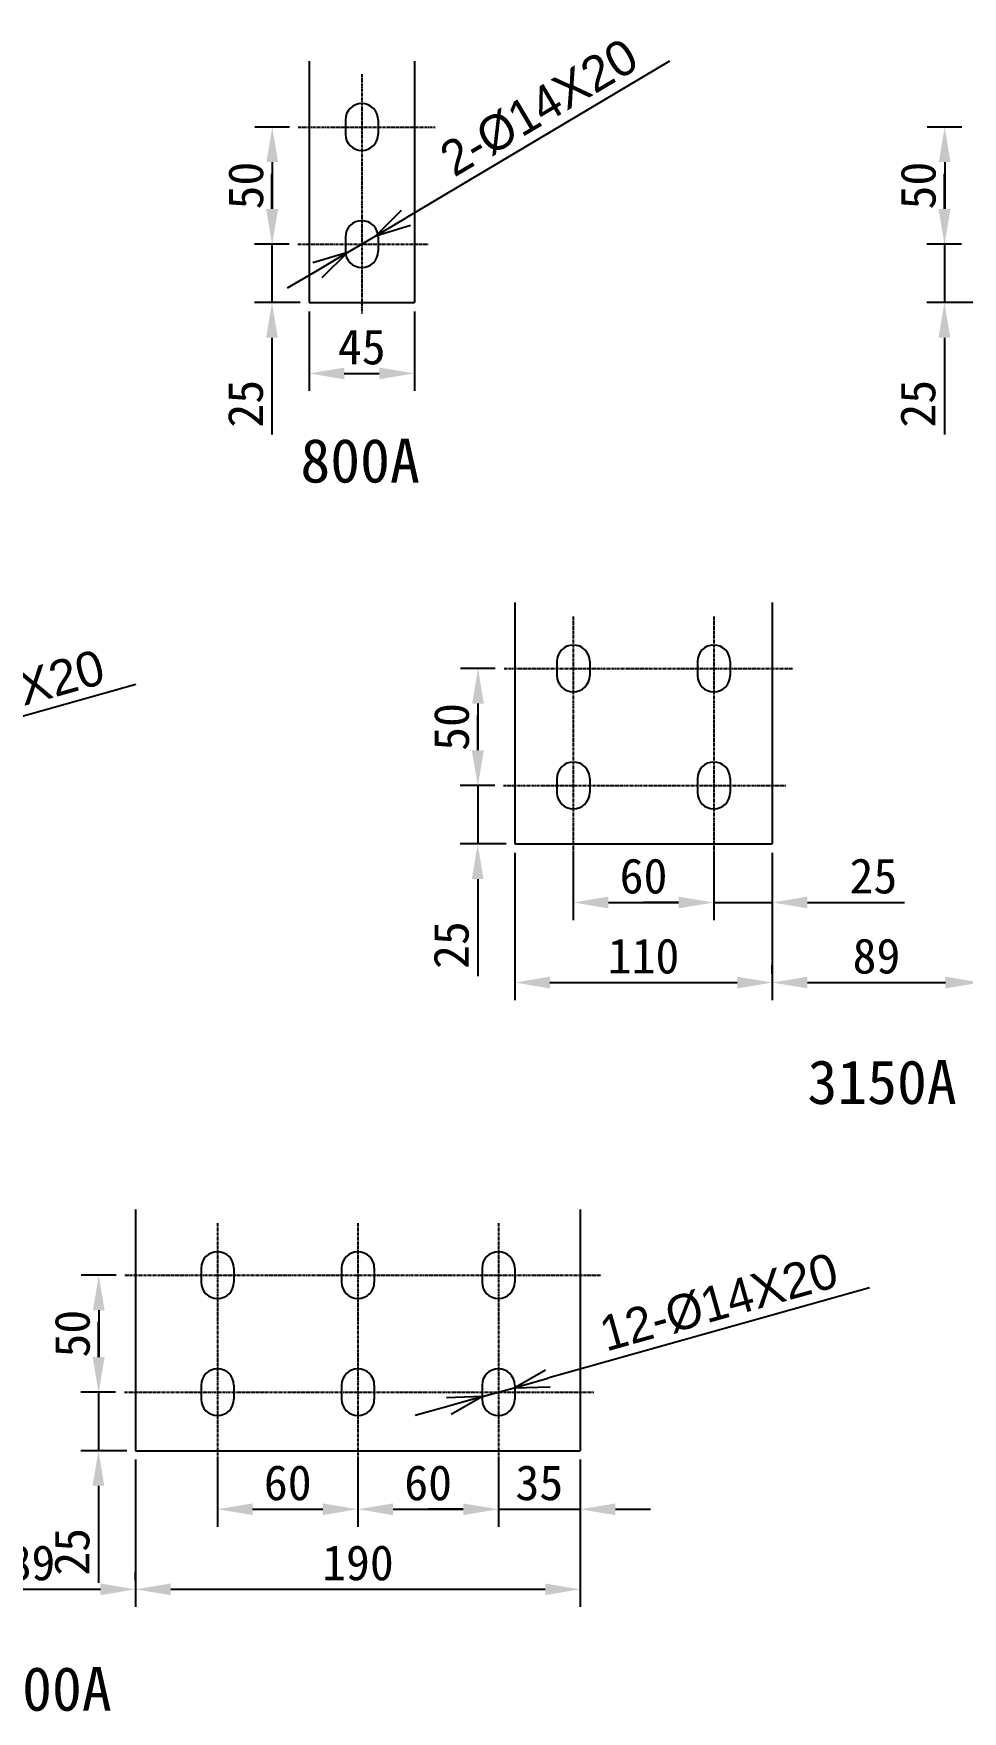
# Model space of a CAD drawing. Header units: millimetres. Extents: x 574498 to 1170950, y -60215 to -53982.
# Drawn here: x 578990 to 579387, y -58289 to -57572 of the extents above; entities that cross this region are included whole.
import ezdxf

# ---------------------------------------------------------------- set-up
doc = ezdxf.new("R2010")
doc.units = ezdxf.units.MM
doc.linetypes.add('CENTER', pattern=[2, 1.25, -0.25, 0.25, -0.25])
doc.styles.get("Standard").update_dxf_attribs({"font": ''})
doc.styles.add('Style-ENGINEERING', font='ENGINEERING.shx')
doc.styles.add('STYLE1', font='')
doc.styles.get('Standard').set_extended_font_data('NSimSun')
doc.styles.get('STYLE1').set_extended_font_data('仿宋_GB2312')
doc.dimstyles.get("Standard").update_dxf_attribs({"dimtxt": 0.25, "dimasz": 0.25, "dimexe": 0.125, "dimexo": 0.125, "dimgap": 0.125, "dimtad": 1, "dimdec": 4, "dimzin": 2, "dimdsep": 46, "dimtxsty": 'Style-ENGINEERING', "dimblk": 'TerminatorOpen', "dimcen": 0, "dimadec": 4, "dimazin": 3, "dimtfac": 1, "dimtdec": 4, "dimtofl": 0, "dimtmove": 0, "dimatfit": 3, "dimfxl": 0.125, "dimfrac": 2, "dimtolj": 1, "dimtzin": 2, "dimarcsym": 0})
doc.dimstyles.new('STANDARD$0', dxfattribs={"dimtxt": 5, "dimasz": 5, "dimexe": 2.5, "dimexo": 0, "dimgap": 1.25, "dimtad": 1, "dimdec": 4, "dimzin": 0, "dimdsep": 46, "dimtxsty": 'Standard', "dimcen": 0, "dimadec": 0, "dimazin": 0, "dimtfac": 0.514286, "dimtdec": 4, "dimtix": 1, "dimtmove": 0, "dimatfit": 3, "dimfxl": 1, "dimtolj": 1, "dimtzin": 0, "dimarcsym": 0})

# ---------------------------------------------------------------- blocks, each defined once
blk = doc.blocks.new('*D165')
at = {"color": 0, "lineweight": -2}
for p, q in [((579107.92, -57690.51), (579107.92, -57724.51)), ((579152.92, -57690.51), (579152.92, -57724.51)), ((579122.92, -57717.01), (579137.92, -57717.01))]:
    blk.add_line(p, q, dxfattribs=at)
at = {"color": 0}
for points in [[(579122.92, -57714.51), (579122.92, -57719.51), (579107.92, -57717.01)], [(579137.92, -57714.51), (579137.92, -57719.51), (579152.92, -57717.01)]]:
    blk.add_solid(points, dxfattribs=at)
at = {"layer": 'Defpoints', "color": 0}
for p in [(579107.92, -57686.76), (579152.92, -57686.76), (579152.92, -57717.01)]:
    blk.add_point(p, dxfattribs=at)
at = {"color": 0, "insert": (579130.42, -57705.76), "char_height": 15, "attachment_point": 5}
blk.add_mtext('\\A1;45', dxfattribs=at)
blk = doc.blocks.new('*D166')
at = {"color": 0, "lineweight": -2}
for p, q in [((579092.06, -57646.76), (579092.06, -57631.76)), ((579099.39, -57661.76), (579084.56, -57661.76)), ((579092.06, -57661.76), (579092.06, -57686.76)), ((579104.17, -57686.76), (579084.56, -57686.76)), ((579092.06, -57701.76), (579092.06, -57743.17))]:
    blk.add_line(p, q, dxfattribs=at)
at = {"color": 0}
for points in [[(579089.56, -57646.76), (579094.56, -57646.76), (579092.06, -57661.76)], [(579089.56, -57701.76), (579094.56, -57701.76), (579092.06, -57686.76)]]:
    blk.add_solid(points, dxfattribs=at)
at = {"layer": 'Defpoints', "color": 0}
for p in [(579103.14, -57661.76), (579092.06, -57686.76), (579107.92, -57686.76)]:
    blk.add_point(p, dxfattribs=at)
at = {"color": 0, "insert": (579080.81, -57729.96), "char_height": 15, "attachment_point": 5, "rotation": 90}
blk.add_mtext('\\A1;25', dxfattribs=at)
blk = doc.blocks.new('*D167')
at = {"color": 0, "lineweight": -2}
for p, q in [((579099.56, -57611.76), (579084.68, -57611.76)), ((579092.18, -57626.76), (579092.18, -57646.76)), ((579092.91, -57661.76), (579084.68, -57661.76))]:
    blk.add_line(p, q, dxfattribs=at)
at = {"color": 0}
for points in [[(579089.68, -57626.76), (579094.68, -57626.76), (579092.18, -57611.76)], [(579089.68, -57646.76), (579094.68, -57646.76), (579092.18, -57661.76)]]:
    blk.add_solid(points, dxfattribs=at)
at = {"layer": 'Defpoints', "color": 0}
for p in [(579103.31, -57611.76), (579092.18, -57661.76), (579096.66, -57661.76)]:
    blk.add_point(p, dxfattribs=at)
at = {"color": 0, "insert": (579080.93, -57636.76), "char_height": 15, "attachment_point": 5, "rotation": 90}
blk.add_mtext('\\A1;50', dxfattribs=at)
blk = doc.blocks.new('*D168')
at = {"color": 0, "lineweight": -2}
for p, q in [((579386.84, -57611.76), (579371.96, -57611.76)), ((579379.46, -57626.76), (579379.46, -57646.76)), ((579380.19, -57661.76), (579371.96, -57661.76))]:
    blk.add_line(p, q, dxfattribs=at)
at = {"color": 0}
for points in [[(579376.96, -57626.76), (579381.96, -57626.76), (579379.46, -57611.76)], [(579376.96, -57646.76), (579381.96, -57646.76), (579379.46, -57661.76)]]:
    blk.add_solid(points, dxfattribs=at)
at = {"layer": 'Defpoints', "color": 0}
for p in [(579390.59, -57611.76), (579379.46, -57661.76), (579383.94, -57661.76)]:
    blk.add_point(p, dxfattribs=at)
at = {"color": 0, "insert": (579368.21, -57636.76), "char_height": 15, "attachment_point": 5, "rotation": 90}
blk.add_mtext('\\A1;50', dxfattribs=at)
blk = doc.blocks.new('*D169')
at = {"color": 0, "lineweight": -2}
for p, q in [((579379.34, -57646.76), (579379.34, -57631.76)), ((579386.67, -57661.76), (579371.84, -57661.76)), ((579379.34, -57661.76), (579379.34, -57686.76)), ((579391.45, -57686.76), (579371.84, -57686.76)), ((579379.34, -57701.76), (579379.34, -57743.17))]:
    blk.add_line(p, q, dxfattribs=at)
at = {"color": 0}
for points in [[(579376.84, -57646.76), (579381.84, -57646.76), (579379.34, -57661.76)], [(579376.84, -57701.76), (579381.84, -57701.76), (579379.34, -57686.76)]]:
    blk.add_solid(points, dxfattribs=at)
at = {"layer": 'Defpoints', "color": 0}
for p in [(579390.42, -57661.76), (579379.34, -57686.76), (579395.2, -57686.76)]:
    blk.add_point(p, dxfattribs=at)
at = {"color": 0, "insert": (579368.09, -57729.96), "char_height": 15, "attachment_point": 5, "rotation": 90}
blk.add_mtext('\\A1;25', dxfattribs=at)
blk = doc.blocks.new('TerminatorOpen')
at = {"color": 0, "linetype": 'Continuous', "lineweight": -2}
for q in [(-1, 0.25), (-1, 0), (-1, -0.25)]:
    blk.add_line((0, 0), q, dxfattribs=at)
blk = doc.blocks.new('*D171')
at = {"color": 0, "lineweight": -2}
for p, q in [((579261.91, -57583.67), (579149.33, -57650.52)), ((579124.4, -57665.33), (579136.44, -57658.18)), ((579111.5, -57672.99), (579098.61, -57680.65))]:
    blk.add_line(p, q, dxfattribs=at)
at = {"layer": 'Defpoints', "color": 0}
for p in [(579136.44, -57658.18), (579124.4, -57665.33)]:
    blk.add_point(p, dxfattribs=at)
at = {"color": 0, "lineweight": -2, "xscale": 15, "yscale": 15, "zscale": 15}
for p, rotation in [((579136.44, -57658.18), 210.7045837862524), ((579124.4, -57665.33), 30.70458378625233)]:
    blk.add_blockref('TerminatorOpen', p, dxfattribs=dict(at, rotation=rotation))
at = {"color": 0, "insert": (579206.24, -57603.46), "char_height": 15, "attachment_point": 5, "rotation": 30.70458, "style": 'Style-ENGINEERING'}
blk.add_mtext('\\A1;2-%%c14{\\fArial|b0|i0|c0|p32;X20}', dxfattribs=at)
blk = doc.blocks.new('*D192')
at = {"color": 0, "lineweight": -2}
for p, q in [((579033.91, -57849.98), (578901.98, -57887.1)), ((578874.06, -57894.95), (578887.54, -57891.16)), ((578859.62, -57899.01), (578845.18, -57903.07))]:
    blk.add_line(p, q, dxfattribs=at)
at = {"layer": 'Defpoints', "color": 0}
for p in [(578887.54, -57891.16), (578874.06, -57894.95)]:
    blk.add_point(p, dxfattribs=at)
at = {"color": 0, "lineweight": -2, "xscale": 15, "yscale": 15, "zscale": 15}
for p, rotation in [((578887.54, -57891.16), 195.7119686433278), ((578874.06, -57894.95), 15.71196864332784)]:
    blk.add_blockref('TerminatorOpen', p, dxfattribs=dict(at, rotation=rotation))
at = {"color": 0, "insert": (578975.02, -57854.7), "char_height": 15, "attachment_point": 5, "rotation": 15.71197, "style": 'Style-ENGINEERING'}
blk.add_mtext('\\A1;6-%%c14{\\fArial|b0|i0|c0|p32;X20}', dxfattribs=at)
blk = doc.blocks.new('*D196')
at = {"color": 0, "lineweight": -2}
for p, q in [((579220.81, -57921.8), (579220.81, -57950.57)), ((579280.81, -57921.8), (579280.81, -57950.57)), ((579235.81, -57943.07), (579265.81, -57943.07))]:
    blk.add_line(p, q, dxfattribs=at)
at = {"color": 0}
for points in [[(579235.81, -57940.57), (579235.81, -57945.57), (579220.81, -57943.07)], [(579265.81, -57940.57), (579265.81, -57945.57), (579280.81, -57943.07)]]:
    blk.add_solid(points, dxfattribs=at)
at = {"layer": 'Defpoints', "color": 0}
for p in [(579220.81, -57918.05), (579280.81, -57918.05), (579280.81, -57943.07)]:
    blk.add_point(p, dxfattribs=at)
at = {"color": 0, "insert": (579250.81, -57931.82), "char_height": 15, "attachment_point": 5}
blk.add_mtext('\\A1;60', dxfattribs=at)
blk = doc.blocks.new('*D197')
at = {"color": 0, "lineweight": -2}
for p, q in [((579195.81, -57921.8), (579195.81, -57984.77)), ((579305.81, -57921.8), (579305.81, -57984.77)), ((579210.81, -57977.27), (579290.81, -57977.27))]:
    blk.add_line(p, q, dxfattribs=at)
at = {"color": 0}
for points in [[(579210.81, -57974.77), (579210.81, -57979.77), (579195.81, -57977.27)], [(579290.81, -57974.77), (579290.81, -57979.77), (579305.81, -57977.27)]]:
    blk.add_solid(points, dxfattribs=at)
at = {"layer": 'Defpoints', "color": 0}
for p in [(579195.81, -57918.05), (579305.81, -57918.05), (579305.81, -57977.27)]:
    blk.add_point(p, dxfattribs=at)
at = {"color": 0, "insert": (579250.81, -57966.02), "char_height": 15, "attachment_point": 5}
blk.add_mtext('\\A1;110', dxfattribs=at)
blk = doc.blocks.new('*D198')
at = {"color": 0, "lineweight": -2}
for p, q in [((579179.95, -57878.05), (579179.95, -57863.05)), ((579187.28, -57893.05), (579172.45, -57893.05)), ((579179.95, -57893.05), (579179.95, -57918.05)), ((579192.06, -57918.05), (579172.45, -57918.05)), ((579179.95, -57933.05), (579179.95, -57974.47))]:
    blk.add_line(p, q, dxfattribs=at)
at = {"color": 0}
for points in [[(579177.45, -57878.05), (579182.45, -57878.05), (579179.95, -57893.05)], [(579177.45, -57933.05), (579182.45, -57933.05), (579179.95, -57918.05)]]:
    blk.add_solid(points, dxfattribs=at)
at = {"layer": 'Defpoints', "color": 0}
for p in [(579191.03, -57893.05), (579179.95, -57918.05), (579195.81, -57918.05)]:
    blk.add_point(p, dxfattribs=at)
at = {"color": 0, "insert": (579168.7, -57961.26), "char_height": 15, "attachment_point": 5, "rotation": 90}
blk.add_mtext('\\A1;25', dxfattribs=at)
blk = doc.blocks.new('*D199')
at = {"color": 0, "lineweight": -2}
for p, q in [((579187.46, -57843.05), (579172.58, -57843.05)), ((579180.08, -57858.05), (579180.08, -57878.05)), ((579180.8, -57893.05), (579172.58, -57893.05))]:
    blk.add_line(p, q, dxfattribs=at)
at = {"color": 0}
for points in [[(579177.58, -57858.05), (579182.58, -57858.05), (579180.08, -57843.05)], [(579177.58, -57878.05), (579182.58, -57878.05), (579180.08, -57893.05)]]:
    blk.add_solid(points, dxfattribs=at)
at = {"layer": 'Defpoints', "color": 0}
for p in [(579191.21, -57843.05), (579180.08, -57893.05), (579184.55, -57893.05)]:
    blk.add_point(p, dxfattribs=at)
at = {"color": 0, "insert": (579168.83, -57868.05), "char_height": 15, "attachment_point": 5, "rotation": 90}
blk.add_mtext('\\A1;50', dxfattribs=at)
blk = doc.blocks.new('*D200')
at = {"color": 0, "lineweight": -2}
for p, q in [((579280.81, -57921.8), (579280.81, -57950.57)), ((579305.81, -57921.8), (579305.81, -57950.57)), ((579265.81, -57943.07), (579250.81, -57943.07)), ((579280.81, -57943.07), (579305.81, -57943.07)), ((579320.81, -57943.07), (579362.23, -57943.07))]:
    blk.add_line(p, q, dxfattribs=at)
at = {"color": 0}
for points in [[(579265.81, -57940.57), (579265.81, -57945.57), (579280.81, -57943.07)], [(579320.81, -57940.57), (579320.81, -57945.57), (579305.81, -57943.07)]]:
    blk.add_solid(points, dxfattribs=at)
at = {"layer": 'Defpoints', "color": 0}
for p in [(579280.81, -57918.05), (579305.81, -57918.05), (579305.81, -57943.07)]:
    blk.add_point(p, dxfattribs=at)
at = {"color": 0, "insert": (579349.02, -57931.82), "char_height": 15, "attachment_point": 5}
blk.add_mtext('\\A1;25', dxfattribs=at)
blk = doc.blocks.new('*D216')
at = {"color": 0, "lineweight": -2}
for p, q in [((579068.79, -58181.03), (579068.79, -58209.8)), ((579128.79, -58181.03), (579128.79, -58209.8)), ((579083.79, -58202.3), (579113.79, -58202.3))]:
    blk.add_line(p, q, dxfattribs=at)
at = {"color": 0}
for points in [[(579083.79, -58199.8), (579083.79, -58204.8), (579068.79, -58202.3)], [(579113.79, -58199.8), (579113.79, -58204.8), (579128.79, -58202.3)]]:
    blk.add_solid(points, dxfattribs=at)
at = {"layer": 'Defpoints', "color": 0}
for p in [(579068.79, -58177.28), (579128.79, -58177.28), (579128.79, -58202.3)]:
    blk.add_point(p, dxfattribs=at)
at = {"color": 0, "insert": (579098.79, -58191.05), "char_height": 15, "attachment_point": 5}
blk.add_mtext('\\A1;60', dxfattribs=at)
blk = doc.blocks.new('*D217')
at = {"color": 0, "lineweight": -2}
for p, q in [((579033.79, -58181.03), (579033.79, -58244)), ((579223.79, -58181.03), (579223.79, -58244)), ((579048.79, -58236.5), (579208.79, -58236.5))]:
    blk.add_line(p, q, dxfattribs=at)
at = {"color": 0}
for points in [[(579048.79, -58234), (579048.79, -58239), (579033.79, -58236.5)], [(579208.79, -58234), (579208.79, -58239), (579223.79, -58236.5)]]:
    blk.add_solid(points, dxfattribs=at)
at = {"layer": 'Defpoints', "color": 0}
for p in [(579033.79, -58177.28), (579223.79, -58177.28), (579223.79, -58236.5)]:
    blk.add_point(p, dxfattribs=at)
at = {"color": 0, "insert": (579128.79, -58225.25), "char_height": 15, "attachment_point": 5}
blk.add_mtext('\\A1;190', dxfattribs=at)
blk = doc.blocks.new('*D218')
at = {"color": 0, "lineweight": -2}
for p, q in [((579017.93, -58137.28), (579017.93, -58122.28)), ((579025.26, -58152.28), (579010.43, -58152.28)), ((579017.93, -58152.28), (579017.93, -58177.28)), ((579030.04, -58177.28), (579010.43, -58177.28)), ((579017.93, -58192.28), (579017.93, -58233.7))]:
    blk.add_line(p, q, dxfattribs=at)
at = {"color": 0}
for points in [[(579015.43, -58137.28), (579020.43, -58137.28), (579017.93, -58152.28)], [(579015.43, -58192.28), (579020.43, -58192.28), (579017.93, -58177.28)]]:
    blk.add_solid(points, dxfattribs=at)
at = {"layer": 'Defpoints', "color": 0}
for p in [(579029.01, -58152.28), (579017.93, -58177.28), (579033.79, -58177.28)]:
    blk.add_point(p, dxfattribs=at)
at = {"color": 0, "insert": (579006.68, -58220.49), "char_height": 15, "attachment_point": 5, "rotation": 90}
blk.add_mtext('\\A1;25', dxfattribs=at)
blk = doc.blocks.new('*D219')
at = {"color": 0, "lineweight": -2}
for p, q in [((579025.44, -58102.28), (579010.56, -58102.28)), ((579018.06, -58117.28), (579018.06, -58137.28)), ((579018.79, -58152.28), (579010.56, -58152.28))]:
    blk.add_line(p, q, dxfattribs=at)
at = {"color": 0}
for points in [[(579015.56, -58117.28), (579020.56, -58117.28), (579018.06, -58102.28)], [(579015.56, -58137.28), (579020.56, -58137.28), (579018.06, -58152.28)]]:
    blk.add_solid(points, dxfattribs=at)
at = {"layer": 'Defpoints', "color": 0}
for p in [(579029.19, -58102.28), (579018.06, -58152.28), (579022.54, -58152.28)]:
    blk.add_point(p, dxfattribs=at)
at = {"color": 0, "insert": (579006.81, -58127.28), "char_height": 15, "attachment_point": 5, "rotation": 90}
blk.add_mtext('\\A1;50', dxfattribs=at)
blk = doc.blocks.new('*D220')
at = {"color": 0, "lineweight": -2}
for p, q in [((579128.79, -58181.03), (579128.79, -58209.8)), ((579188.79, -58181.03), (579188.79, -58209.8)), ((579143.79, -58202.3), (579173.79, -58202.3))]:
    blk.add_line(p, q, dxfattribs=at)
at = {"color": 0}
for points in [[(579143.79, -58199.8), (579143.79, -58204.8), (579128.79, -58202.3)], [(579173.79, -58199.8), (579173.79, -58204.8), (579188.79, -58202.3)]]:
    blk.add_solid(points, dxfattribs=at)
at = {"layer": 'Defpoints', "color": 0}
for p in [(579128.79, -58177.28), (579188.79, -58177.28), (579188.79, -58202.3)]:
    blk.add_point(p, dxfattribs=at)
at = {"color": 0, "insert": (579158.79, -58191.05), "char_height": 15, "attachment_point": 5}
blk.add_mtext('\\A1;60', dxfattribs=at)
blk = doc.blocks.new('*D227')
at = {"color": 0, "lineweight": -2}
for p, q in [((579223.79, -58181.03), (579223.79, -58209.8)), ((579188.79, -58185.73), (579188.79, -58209.8)), ((579173.79, -58202.3), (579158.79, -58202.3)), ((579188.79, -58202.3), (579223.79, -58202.3)), ((579238.79, -58202.3), (579253.79, -58202.3))]:
    blk.add_line(p, q, dxfattribs=at)
at = {"color": 0}
for points in [[(579173.79, -58199.8), (579173.79, -58204.8), (579188.79, -58202.3)], [(579238.79, -58199.8), (579238.79, -58204.8), (579223.79, -58202.3)]]:
    blk.add_solid(points, dxfattribs=at)
at = {"layer": 'Defpoints', "color": 0}
for p in [(579223.79, -58177.28), (579188.79, -58181.98), (579223.79, -58202.3)]:
    blk.add_point(p, dxfattribs=at)
at = {"color": 0, "insert": (579206.29, -58191.05), "char_height": 15, "attachment_point": 5}
blk.add_mtext('\\A1;35', dxfattribs=at)
blk = doc.blocks.new('*D228')
at = {"color": 0, "lineweight": -2}
for p, q in [((579347.4, -58107.66), (579209.97, -58146.33)), ((579182.06, -58154.18), (579195.53, -58150.39)), ((579167.62, -58158.24), (579153.18, -58162.3))]:
    blk.add_line(p, q, dxfattribs=at)
at = {"layer": 'Defpoints', "color": 0}
for p in [(579195.53, -58150.39), (579182.06, -58154.18)]:
    blk.add_point(p, dxfattribs=at)
at = {"color": 0, "lineweight": -2, "xscale": 15, "yscale": 15, "zscale": 15}
for p, rotation in [((579195.53, -58150.39), 195.7119686433135), ((579182.06, -58154.18), 15.71196864331345)]:
    blk.add_blockref('TerminatorOpen', p, dxfattribs=dict(at, rotation=rotation))
at = {"color": 0, "insert": (579283.02, -58113.93), "char_height": 15, "attachment_point": 5, "rotation": 15.71197, "style": 'Style-ENGINEERING'}
blk.add_mtext('\\A1;12-%%c14{\\fArial|b0|i0|c0|p32;X20}', dxfattribs=at)
blk = doc.blocks.new('*D242')
at = {"color": 0, "lineweight": -2}
for p, q in [((579305.81, -57973.52), (579305.81, -57969.77)), ((579394.81, -57973.52), (579394.81, -57969.77)), ((579320.81, -57977.27), (579379.81, -57977.27))]:
    blk.add_line(p, q, dxfattribs=at)
at = {"color": 0}
for points in [[(579320.81, -57974.77), (579320.81, -57979.77), (579305.81, -57977.27)], [(579379.81, -57974.77), (579379.81, -57979.77), (579394.81, -57977.27)]]:
    blk.add_solid(points, dxfattribs=at)
at = {"layer": 'Defpoints', "color": 0}
for p in [(579305.81, -57977.27), (579394.81, -57977.27), (579394.81, -57977.27)]:
    blk.add_point(p, dxfattribs=at)
at = {"color": 0, "insert": (579350.31, -57966.02), "char_height": 15, "attachment_point": 5}
blk.add_mtext('\\A1;89', dxfattribs=at)
blk = doc.blocks.new('*D244')
at = {"color": 0, "lineweight": -2}
for p, q in [((578944.79, -58232.75), (578944.79, -58229)), ((579033.79, -58232.75), (579033.79, -58229)), ((578959.79, -58236.5), (579018.79, -58236.5))]:
    blk.add_line(p, q, dxfattribs=at)
at = {"color": 0}
for points in [[(578959.79, -58234), (578959.79, -58239), (578944.79, -58236.5)], [(579018.79, -58234), (579018.79, -58239), (579033.79, -58236.5)]]:
    blk.add_solid(points, dxfattribs=at)
at = {"layer": 'Defpoints', "color": 0}
for p in [(578944.79, -58236.5), (579033.79, -58236.5), (579033.79, -58236.5)]:
    blk.add_point(p, dxfattribs=at)
at = {"color": 0, "insert": (578989.29, -58225.25), "char_height": 15, "attachment_point": 5}
blk.add_mtext('\\A1;89', dxfattribs=at)

msp = doc.modelspace()

# ---------------------------------------------------------------- linework, layer by layer
for p, q in [((579107.91812, -57583.65152), (579107.91812, -57686.75568)), ((579152.91812, -57583.65152), (579152.91812, -57686.75568)), ((579123.41812, -57608.75568), (579123.41812, -57614.75568)), ((579137.41812, -57608.75568), (579137.41812, -57614.75568)), ((579123.41812, -57658.75568), (579123.41812, -57664.75568)), ((579137.41812, -57658.75568), (579137.41812, -57664.75568)), ((579107.91812, -57686.75568), (579152.91812, -57686.75568)), ((579195.8132, -57814.94914), (579195.8132, -57918.0533)), ((579305.8132, -57814.94914), (579305.8132, -57918.0533)), ((579213.8132, -57840.0533), (579213.8132, -57846.0533)), ((579227.8132, -57840.0533), (579227.8132, -57846.0533)), ((579273.8132, -57840.0533), (579273.8132, -57846.0533)), ((579287.8132, -57840.0533), (579287.8132, -57846.0533)), ((579213.8132, -57890.0533), (579213.8132, -57896.0533)), ((579227.8132, -57890.0533), (579227.8132, -57896.0533)), ((579273.8132, -57890.0533), (579273.8132, -57896.0533)), ((579287.8132, -57890.0533), (579287.8132, -57896.0533)), ((579195.8132, -57918.0533), (579305.8132, -57918.0533)), ((579033.79444, -58074.17926), (579033.79444, -58177.28342)), ((579223.79444, -58074.17926), (579223.79444, -58177.28342)), ((579061.79444, -58099.28342), (579061.79444, -58105.28342)), ((579075.79444, -58099.28342), (579075.79444, -58105.28342)), ((579121.79444, -58099.28342), (579121.79444, -58105.28342)), ((579135.79444, -58099.28342), (579135.79444, -58105.28342)), ((579181.79444, -58099.28342), (579181.79444, -58105.28342)), ((579195.79444, -58099.28342), (579195.79444, -58105.28342)), ((579061.79444, -58149.28342), (579061.79444, -58155.28342)), ((579075.79444, -58149.28342), (579075.79444, -58155.28342)), ((579121.79444, -58149.28342), (579121.79444, -58155.28342)), ((579135.79444, -58149.28342), (579135.79444, -58155.28342)), ((579181.79444, -58149.28342), (579181.79444, -58155.28342)), ((579195.79444, -58149.28342), (579195.79444, -58155.28342)), ((579033.79444, -58177.28342), (579223.79444, -58177.28342))]:
    msp.add_line(p, q)
at = {"color": 1, "linetype": 'CENTER'}
for p, q in [((579130.41812, -57589.22507), (579130.41812, -57691.4475)), ((579103.31306, -57611.75568), (579161.83699, -57611.75568)), ((579103.13656, -57661.75568), (579158.73313, -57661.75568)), ((579220.8132, -57820.84765), (579220.8132, -57922.74513)), ((579280.8132, -57820.84765), (579280.8132, -57922.74513)), ((579191.20814, -57843.0533), (579314.73208, -57843.0533)), ((579191.03164, -57893.0533), (579311.62821, -57893.0533)), ((579068.79444, -58080.07777), (579068.79444, -58181.97525)), ((579128.79444, -58080.07777), (579128.79444, -58181.97525)), ((579188.79444, -58080.07777), (579188.79444, -58181.97525)), ((579029.18938, -58102.28342), (579232.71331, -58102.28342)), ((579029.01288, -58152.28342), (579229.60944, -58152.28342))]:
    msp.add_line(p, q, dxfattribs=at)
for centre, start, end in [((579130.41812, -57608.75568), 0, 180), ((579130.41812, -57614.75568), 180, 0), ((579130.41812, -57658.75568), 0, 180), ((579130.41812, -57664.75568), 180, 0), ((579220.8132, -57840.0533), 0, 180), ((579280.8132, -57840.0533), 0, 180), ((579220.8132, -57846.0533), 180, 0), ((579280.8132, -57846.0533), 180, 0), ((579220.8132, -57890.0533), 0, 180), ((579280.8132, -57890.0533), 0, 180), ((579220.8132, -57896.0533), 180, 0), ((579280.8132, -57896.0533), 180, 0), ((579068.79444, -58099.28342), 0, 180), ((579128.79444, -58099.28342), 0, 180), ((579188.79444, -58099.28342), 0, 180), ((579068.79444, -58105.28342), 180, 0), ((579128.79444, -58105.28342), 180, 0), ((579188.79444, -58105.28342), 180, 0), ((579068.79444, -58149.28342), 0, 180), ((579128.79444, -58149.28342), 0, 180), ((579188.79444, -58149.28342), 0, 180), ((579068.79444, -58155.28342), 180, 0), ((579128.79444, -58155.28342), 180, 0), ((579188.79444, -58155.28342), 180, 0)]:
    msp.add_arc(centre, 7, start, end)

# ---------------------------------------------------------------- texts
at = {"style": 'STYLE1'}
for tag, p in [('800A', (579104.20984, -57763.64207)), ('3150A', (579320.83351, -58029.14616)), ('5000A', (578959.81474, -58288.37628))]:
    msp.add_attdef(tag, p, '', height=18.75, dxfattribs=at)

# ---------------------------------------------------------------- dimensions: what is measured, and where the dimension line sits
dim = msp.add_diameter_dim_2p(p1=(579124.39944, -57665.32996), p2=(579136.4368, -57658.18139), text='2-%%c14{\\fArial|b0|i0|c0|p32;X20}', dimstyle='Standard', override={"dimscale": 6, "dimtxt": 2.5, "dimasz": 2.5, "dimexe": 1.25, "dimexo": 0.625, "dimgap": 0.625, "dimtad": 1, "dimtih": 0, "dimtoh": 0, "dimzin": 8, "dimlunit": 6, "dimcen": 2.5, "dimtofl": 1})
dim.commit()
dim.dimension.update_dxf_attribs({"geometry": '*D171', "text_midpoint": (579206.24271, -57603.45741)})
for base, p1, p2, picture, middle in [((579092.18187, -57661.75568), (579103.31306, -57611.75568), (579096.65952, -57661.75568), '*D167', (579080.93187, -57636.75568)), ((579379.46213, -57661.75568), (579390.59332, -57611.75568), (579383.93978, -57661.75568), '*D168', (579368.21213, -57636.75568)), ((579092.05749, -57686.75568), (579103.13656, -57661.75568), (579107.91812, -57686.75568), '*D166', (579080.80749, -57729.96401)), ((579379.33775, -57686.75568), (579390.41682, -57661.75568), (579395.19838, -57686.75568), '*D169', (579368.08775, -57729.96401)), ((579180.07695, -57893.0533), (579191.20814, -57843.0533), (579184.55461, -57893.0533), '*D199', (579168.82695, -57868.0533)), ((579179.95257, -57918.0533), (579191.03164, -57893.0533), (579195.8132, -57918.0533), '*D198', (579168.70257, -57961.26163)), ((579018.05818, -58152.28342), (579029.18938, -58102.28342), (579022.53584, -58152.28342), '*D219', (579006.80818, -58127.28342)), ((579017.9338, -58177.28342), (579029.01288, -58152.28342), (579033.79444, -58177.28342), '*D218', (579006.6838, -58220.49175))]:
    dim = msp.add_linear_dim(base=base, p1=p1, p2=p2, angle=90, dimstyle='STANDARD$0', override={"dimscale": 6, "dimtxt": 2.5, "dimasz": 2.5, "dimexe": 1.25, "dimexo": 0.625, "dimgap": 0.625, "dimzin": 8, "dimlunit": 6, "dimcen": 2.5, "dimtfac": 1, "dimtix": 0})
    dim.commit()
    dim.dimension.update_dxf_attribs({"geometry": picture, "text_midpoint": middle})
for base, p1, p2, picture, middle in [((579152.91812, -57717.01186), (579107.91812, -57686.75568), (579152.91812, -57686.75568), '*D165', (579130.41812, -57705.76186)), ((579305.8132, -57977.27405), (579195.8132, -57918.0533), (579305.8132, -57918.0533), '*D197', (579250.8132, -57966.02405)), ((579280.8132, -57943.06757), (579220.8132, -57918.0533), (579280.8132, -57918.0533), '*D196', (579250.8132, -57931.81757)), ((579305.8132, -57943.06757), (579280.8132, -57918.0533), (579305.8132, -57918.0533), '*D200', (579349.02154, -57931.81757)), ((579394.8132, -57977.27405), (579305.8132, -57977.27405), (579394.8132, -57977.27405), '*D242', (579350.3132, -57966.02405)), ((579223.79444, -58236.50417), (579033.79444, -58177.28342), (579223.79444, -58177.28342), '*D217', (579128.79444, -58225.25417)), ((579128.79444, -58202.29769), (579068.79444, -58177.28342), (579128.79444, -58177.28342), '*D216', (579098.79444, -58191.04769)), ((579188.79444, -58202.29769), (579128.79444, -58177.28342), (579188.79444, -58177.28342), '*D220', (579158.79444, -58191.04769)), ((579223.79444, -58202.29769), (579188.79444, -58181.97525), (579223.79444, -58177.28342), '*D227', (579206.29444, -58191.04769)), ((579033.79444, -58236.50417), (578944.79444, -58236.50417), (579033.79444, -58236.50417), '*D244', (578989.29444, -58225.25417))]:
    dim = msp.add_linear_dim(base=base, p1=p1, p2=p2, dimstyle='STANDARD$0', override={"dimscale": 6, "dimtxt": 2.5, "dimasz": 2.5, "dimexe": 1.25, "dimexo": 0.625, "dimgap": 0.625, "dimzin": 8, "dimlunit": 6, "dimcen": 2.5, "dimtfac": 1, "dimtix": 0})
    dim.commit()
    dim.dimension.update_dxf_attribs({"geometry": picture, "text_midpoint": middle})
for p1, p2, text, picture, middle in [((578874.06281, -57894.94891), (578887.5397, -57891.15769), '6-%%c14{\\fArial|b0|i0|c0|p32;X20}', '*D192', (578978.11236, -57865.67845)), ((579182.05599, -58154.17903), (579195.53288, -58150.38781), '12-%%c14{\\fArial|b0|i0|c0|p32;X20}', '*D228', (579286.10554, -58124.90857))]:
    dim = msp.add_diameter_dim_2p(p1=p1, p2=p2, text=text, dimstyle='Standard', override={"dimscale": 6, "dimtxt": 2.5, "dimasz": 2.5, "dimexe": 1.25, "dimexo": 0.625, "dimgap": 0.625, "dimtad": 1, "dimtih": 0, "dimtoh": 0, "dimzin": 8, "dimlunit": 6, "dimcen": 2.5, "dimtofl": 1})
    dim.commit()
    dim.dimension.update_dxf_attribs({"geometry": picture, "text_midpoint": middle, "dimtype": 163})

doc.saveas('drawing.dxf')
